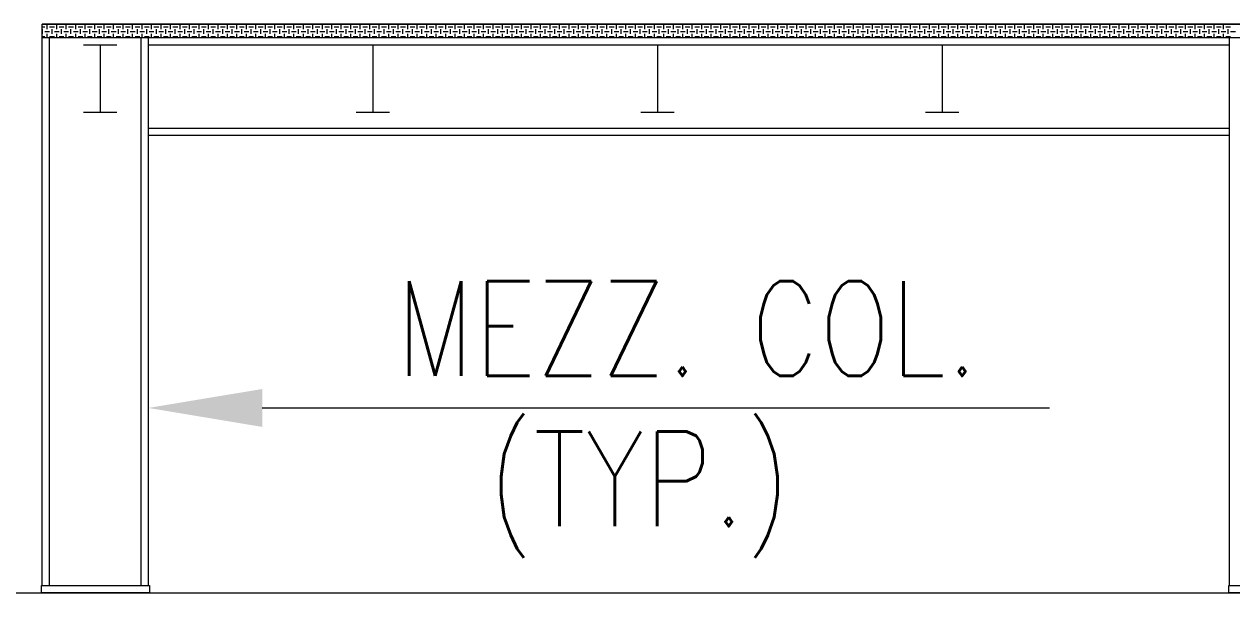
# Model space of a CAD drawing. Header units: millimetres. Extents: x 656141 to 1304589, y -54663 to 110742.
# Drawn here: x 961024 to 967390, y 79349 to 82349 of the extents above; entities that cross this region are included whole.
import ezdxf

# ---------------------------------------------------------------- set-up
doc = ezdxf.new("R2010")
doc.units = ezdxf.units.MM
doc.header["$LTSCALE"] = 0.35
doc.header["$MEASUREMENT"] = 0
doc.linetypes.add('CONTIN', pattern=[0, 0, 0])
doc.layers.get('0').update_dxf_attribs({"linetype": 'CONTIN'})
doc.styles.add('ROMANT', font='simplex.shx')

msp = doc.modelspace()

# ---------------------------------------------------------------- linework, layer by layer
at = {"color": 251, "linetype": 'Continuous', "lineweight": 0}
for p, q in [((961120.2, 82349.2), (999227.3, 82349.2)), ((999227.3, 82349.2), (961120.2, 82349.2)), ((961120.2, 82334.8), (961133.8, 82334.8)), ((961121.3, 82347.3), (961121.3, 82349.2)), ((961121.3, 82297.3), (961121.3, 82322.3)), ((961133.8, 82309.8), (961158.8, 82309.8)), ((961146.3, 82322.3), (961146.3, 82347.3)), ((961158.8, 82334.8), (961183.8, 82334.8)), ((961171.3, 82347.3), (961171.3, 82349.2)), ((961171.3, 82297.3), (961171.3, 82322.3)), ((961183.8, 82309.8), (961208.8, 82309.8)), ((961196.3, 82322.3), (961196.3, 82347.3)), ((961208.8, 82334.8), (961233.8, 82334.8)), ((961221.3, 82347.3), (961221.3, 82349.2)), ((961221.3, 82297.3), (961221.3, 82322.3)), ((961233.8, 82309.8), (961258.8, 82309.8)), ((961246.3, 82322.3), (961246.3, 82347.3)), ((961258.8, 82334.8), (961283.8, 82334.8)), ((961271.3, 82347.3), (961271.3, 82349.2)), ((961271.3, 82297.3), (961271.3, 82322.3)), ((961283.8, 82309.8), (961308.8, 82309.8)), ((961296.3, 82322.3), (961296.3, 82347.3)), ((961308.8, 82334.8), (961333.8, 82334.8)), ((961321.3, 82347.3), (961321.3, 82349.2)), ((961321.3, 82297.3), (961321.3, 82322.3)), ((961333.8, 82309.8), (961358.8, 82309.8)), ((961346.3, 82322.3), (961346.3, 82347.3)), ((961358.8, 82334.8), (961383.8, 82334.8)), ((961371.3, 82347.3), (961371.3, 82349.2)), ((961371.3, 82297.3), (961371.3, 82322.3)), ((961383.8, 82309.8), (961408.8, 82309.8)), ((961396.3, 82322.3), (961396.3, 82347.3)), ((961408.8, 82334.8), (961433.8, 82334.8)), ((961421.3, 82347.3), (961421.3, 82349.2)), ((961421.3, 82297.3), (961421.3, 82322.3)), ((961433.8, 82309.8), (961458.8, 82309.8)), ((961446.3, 82322.3), (961446.3, 82347.3)), ((961458.8, 82334.8), (961483.8, 82334.8)), ((961471.3, 82347.3), (961471.3, 82349.2)), ((961471.3, 82297.3), (961471.3, 82322.3)), ((961483.8, 82309.8), (961508.8, 82309.8)), ((961496.3, 82322.3), (961496.3, 82347.3)), ((961508.8, 82334.8), (961533.8, 82334.8)), ((961521.3, 82347.3), (961521.3, 82349.2)), ((961521.3, 82297.3), (961521.3, 82322.3)), ((961533.8, 82309.8), (961558.8, 82309.8)), ((961546.3, 82322.3), (961546.3, 82347.3)), ((961558.8, 82334.8), (961583.8, 82334.8)), ((961571.3, 82347.3), (961571.3, 82349.2)), ((961571.3, 82297.3), (961571.3, 82322.3)), ((961583.8, 82309.8), (961608.8, 82309.8)), ((961596.3, 82322.3), (961596.3, 82347.3)), ((961608.8, 82334.8), (961633.8, 82334.8)), ((961621.3, 82347.3), (961621.3, 82349.2)), ((961621.3, 82297.3), (961621.3, 82322.3)), ((961633.8, 82309.8), (961658.8, 82309.8)), ((961646.3, 82322.3), (961646.3, 82347.3)), ((961658.8, 82334.8), (961683.8, 82334.8)), ((961671.3, 82347.3), (961671.3, 82349.2)), ((961671.3, 82297.3), (961671.3, 82322.3)), ((961683.8, 82309.8), (961708.8, 82309.8)), ((961696.3, 82322.3), (961696.3, 82347.3)), ((961708.8, 82334.8), (961733.8, 82334.8)), ((961721.3, 82347.3), (961721.3, 82349.2)), ((961721.3, 82297.3), (961721.3, 82322.3)), ((961733.8, 82309.8), (961758.8, 82309.8)), ((961746.3, 82322.3), (961746.3, 82347.3)), ((961758.8, 82334.8), (961783.8, 82334.8)), ((961771.3, 82347.3), (961771.3, 82349.2)), ((961771.3, 82297.3), (961771.3, 82322.3)), ((961783.8, 82309.8), (961808.8, 82309.8)), ((961796.3, 82322.3), (961796.3, 82347.3)), ((961808.8, 82334.8), (961833.8, 82334.8)), ((961821.3, 82347.3), (961821.3, 82349.2)), ((961821.3, 82297.3), (961821.3, 82322.3)), ((961833.8, 82309.8), (961858.8, 82309.8)), ((961846.3, 82322.3), (961846.3, 82347.3)), ((961858.8, 82334.8), (961883.8, 82334.8)), ((961871.3, 82347.3), (961871.3, 82349.2)), ((961871.3, 82297.3), (961871.3, 82322.3)), ((961883.8, 82309.8), (961908.8, 82309.8)), ((961896.3, 82322.3), (961896.3, 82347.3)), ((961908.8, 82334.8), (961933.8, 82334.8)), ((961921.3, 82347.3), (961921.3, 82349.2)), ((961921.3, 82297.3), (961921.3, 82322.3)), ((961933.8, 82309.8), (961958.8, 82309.8)), ((961946.3, 82322.3), (961946.3, 82347.3)), ((961958.8, 82334.8), (961983.8, 82334.8)), ((961971.3, 82347.3), (961971.3, 82349.2)), ((961971.3, 82297.3), (961971.3, 82322.3)), ((961983.8, 82309.8), (962008.8, 82309.8)), ((961996.3, 82322.3), (961996.3, 82347.3)), ((962008.8, 82334.8), (962033.8, 82334.8)), ((962021.3, 82347.3), (962021.3, 82349.2)), ((962021.3, 82297.3), (962021.3, 82322.3)), ((962033.8, 82309.8), (962058.8, 82309.8)), ((962046.3, 82322.3), (962046.3, 82347.3)), ((962058.8, 82334.8), (962083.8, 82334.8)), ((962071.3, 82347.3), (962071.3, 82349.2)), ((962071.3, 82297.3), (962071.3, 82322.3)), ((962083.8, 82309.8), (962108.8, 82309.8)), ((962096.3, 82322.3), (962096.3, 82347.3)), ((962108.8, 82334.8), (962133.8, 82334.8)), ((962121.3, 82347.3), (962121.3, 82349.2)), ((962121.3, 82297.3), (962121.3, 82322.3)), ((962133.8, 82309.8), (962158.8, 82309.8)), ((962146.3, 82322.3), (962146.3, 82347.3)), ((962158.8, 82334.8), (962183.8, 82334.8)), ((962171.3, 82347.3), (962171.3, 82349.2)), ((962171.3, 82297.3), (962171.3, 82322.3)), ((962183.8, 82309.8), (962208.8, 82309.8)), ((962196.3, 82322.3), (962196.3, 82347.3)), ((962208.8, 82334.8), (962233.8, 82334.8)), ((962221.3, 82347.3), (962221.3, 82349.2)), ((962221.3, 82297.3), (962221.3, 82322.3)), ((962233.8, 82309.8), (962258.8, 82309.8)), ((962246.3, 82322.3), (962246.3, 82347.3)), ((962258.8, 82334.8), (962283.8, 82334.8)), ((962271.3, 82347.3), (962271.3, 82349.2)), ((962271.3, 82297.3), (962271.3, 82322.3)), ((962283.8, 82309.8), (962308.8, 82309.8)), ((962296.3, 82322.3), (962296.3, 82347.3)), ((962308.8, 82334.8), (962333.8, 82334.8)), ((962321.3, 82347.3), (962321.3, 82349.2)), ((962321.3, 82297.3), (962321.3, 82322.3)), ((962333.8, 82309.8), (962358.8, 82309.8)), ((962346.3, 82322.3), (962346.3, 82347.3)), ((962358.8, 82334.8), (962383.8, 82334.8)), ((962371.3, 82347.3), (962371.3, 82349.2)), ((962371.3, 82297.3), (962371.3, 82322.3)), ((962383.8, 82309.8), (962408.8, 82309.8)), ((962396.3, 82322.3), (962396.3, 82347.3)), ((962408.8, 82334.8), (962433.8, 82334.8)), ((962421.3, 82347.3), (962421.3, 82349.2)), ((962421.3, 82297.3), (962421.3, 82322.3)), ((962433.8, 82309.8), (962458.8, 82309.8)), ((962446.3, 82322.3), (962446.3, 82347.3)), ((962458.8, 82334.8), (962483.8, 82334.8)), ((962471.3, 82347.3), (962471.3, 82349.2)), ((962471.3, 82297.3), (962471.3, 82322.3)), ((962483.8, 82309.8), (962508.8, 82309.8)), ((962496.3, 82322.3), (962496.3, 82347.3)), ((962508.8, 82334.8), (962533.8, 82334.8)), ((962521.3, 82347.3), (962521.3, 82349.2)), ((962521.3, 82297.3), (962521.3, 82322.3)), ((962533.8, 82309.8), (962558.8, 82309.8)), ((962546.3, 82322.3), (962546.3, 82347.3)), ((962558.8, 82334.8), (962583.8, 82334.8)), ((962571.3, 82347.3), (962571.3, 82349.2)), ((962571.3, 82297.3), (962571.3, 82322.3)), ((962583.8, 82309.8), (962608.8, 82309.8)), ((962596.3, 82322.3), (962596.3, 82347.3)), ((962608.8, 82334.8), (962633.8, 82334.8)), ((962621.3, 82347.3), (962621.3, 82349.2)), ((962621.3, 82297.3), (962621.3, 82322.3)), ((962633.8, 82309.8), (962658.8, 82309.8)), ((962646.3, 82322.3), (962646.3, 82347.3)), ((962658.8, 82334.8), (962683.8, 82334.8)), ((962671.3, 82347.3), (962671.3, 82349.2)), ((962671.3, 82297.3), (962671.3, 82322.3)), ((962683.8, 82309.8), (962708.8, 82309.8)), ((962696.3, 82322.3), (962696.3, 82347.3)), ((962708.8, 82334.8), (962733.8, 82334.8)), ((962721.3, 82347.3), (962721.3, 82349.2)), ((962721.3, 82297.3), (962721.3, 82322.3)), ((962733.8, 82309.8), (962758.8, 82309.8)), ((962746.3, 82322.3), (962746.3, 82347.3)), ((962758.8, 82334.8), (962783.8, 82334.8)), ((962771.3, 82347.3), (962771.3, 82349.2)), ((962771.3, 82297.3), (962771.3, 82322.3)), ((962783.8, 82309.8), (962808.8, 82309.8)), ((962796.3, 82322.3), (962796.3, 82347.3)), ((962808.8, 82334.8), (962833.8, 82334.8)), ((962821.3, 82347.3), (962821.3, 82349.2)), ((962821.3, 82297.3), (962821.3, 82322.3)), ((962833.8, 82309.8), (962858.8, 82309.8)), ((962846.3, 82322.3), (962846.3, 82347.3)), ((962858.8, 82334.8), (962883.8, 82334.8)), ((962871.3, 82347.3), (962871.3, 82349.2)), ((962871.3, 82297.3), (962871.3, 82322.3)), ((962883.8, 82309.8), (962908.8, 82309.8)), ((962896.3, 82322.3), (962896.3, 82347.3)), ((962908.8, 82334.8), (962933.8, 82334.8)), ((962921.3, 82347.3), (962921.3, 82349.2)), ((962921.3, 82297.3), (962921.3, 82322.3)), ((962933.8, 82309.8), (962958.8, 82309.8)), ((962946.3, 82322.3), (962946.3, 82347.3)), ((962958.8, 82334.8), (962983.8, 82334.8)), ((962971.3, 82347.3), (962971.3, 82349.2)), ((962971.3, 82297.3), (962971.3, 82322.3)), ((962983.8, 82309.8), (963008.8, 82309.8)), ((962996.3, 82322.3), (962996.3, 82347.3)), ((963008.8, 82334.8), (963033.8, 82334.8)), ((963021.3, 82347.3), (963021.3, 82349.2)), ((963021.3, 82297.3), (963021.3, 82322.3)), ((963033.8, 82309.8), (963058.8, 82309.8)), ((963046.3, 82322.3), (963046.3, 82347.3)), ((963058.8, 82334.8), (963083.8, 82334.8)), ((963071.3, 82347.3), (963071.3, 82349.2)), ((963071.3, 82297.3), (963071.3, 82322.3)), ((963083.8, 82309.8), (963108.8, 82309.8)), ((963096.3, 82322.3), (963096.3, 82347.3)), ((963108.8, 82334.8), (963133.8, 82334.8)), ((963121.3, 82347.3), (963121.3, 82349.2)), ((963121.3, 82297.3), (963121.3, 82322.3)), ((963133.8, 82309.8), (963158.8, 82309.8)), ((963146.3, 82322.3), (963146.3, 82347.3)), ((963158.8, 82334.8), (963183.8, 82334.8)), ((963171.3, 82347.3), (963171.3, 82349.2)), ((963171.3, 82297.3), (963171.3, 82322.3)), ((963183.8, 82309.8), (963208.8, 82309.8)), ((963196.3, 82322.3), (963196.3, 82347.3)), ((963208.8, 82334.8), (963233.8, 82334.8)), ((963221.3, 82347.3), (963221.3, 82349.2)), ((963221.3, 82297.3), (963221.3, 82322.3)), ((963233.8, 82309.8), (963258.8, 82309.8)), ((963246.3, 82322.3), (963246.3, 82347.3)), ((963258.8, 82334.8), (963283.8, 82334.8)), ((963271.3, 82347.3), (963271.3, 82349.2)), ((963271.3, 82297.3), (963271.3, 82322.3)), ((963283.8, 82309.8), (963308.8, 82309.8)), ((963296.3, 82322.3), (963296.3, 82347.3)), ((963308.8, 82334.8), (963333.8, 82334.8)), ((963321.3, 82347.3), (963321.3, 82349.2)), ((963321.3, 82297.3), (963321.3, 82322.3)), ((963333.8, 82309.8), (963358.8, 82309.8)), ((963346.3, 82322.3), (963346.3, 82347.3)), ((963358.8, 82334.8), (963383.8, 82334.8)), ((963371.3, 82347.3), (963371.3, 82349.2)), ((963371.3, 82297.3), (963371.3, 82322.3)), ((963383.8, 82309.8), (963408.8, 82309.8)), ((963396.3, 82322.3), (963396.3, 82347.3)), ((963408.8, 82334.8), (963433.8, 82334.8)), ((963421.3, 82347.3), (963421.3, 82349.2)), ((963421.3, 82297.3), (963421.3, 82322.3)), ((963433.8, 82309.8), (963458.8, 82309.8)), ((963446.3, 82322.3), (963446.3, 82347.3)), ((963458.8, 82334.8), (963483.8, 82334.8)), ((963471.3, 82347.3), (963471.3, 82349.2)), ((963471.3, 82297.3), (963471.3, 82322.3)), ((963483.8, 82309.8), (963508.8, 82309.8)), ((963496.3, 82322.3), (963496.3, 82347.3)), ((963508.8, 82334.8), (963533.8, 82334.8)), ((963521.3, 82347.3), (963521.3, 82349.2)), ((963521.3, 82297.3), (963521.3, 82322.3)), ((963533.8, 82309.8), (963558.8, 82309.8)), ((963546.3, 82322.3), (963546.3, 82347.3)), ((963558.8, 82334.8), (963583.8, 82334.8)), ((963571.3, 82347.3), (963571.3, 82349.2)), ((963571.3, 82297.3), (963571.3, 82322.3)), ((963583.8, 82309.8), (963608.8, 82309.8)), ((963596.3, 82322.3), (963596.3, 82347.3)), ((963608.8, 82334.8), (963633.8, 82334.8)), ((963621.3, 82347.3), (963621.3, 82349.2)), ((963621.3, 82297.3), (963621.3, 82322.3)), ((963633.8, 82309.8), (963658.8, 82309.8)), ((963646.3, 82322.3), (963646.3, 82347.3)), ((963658.8, 82334.8), (963683.8, 82334.8)), ((963671.3, 82347.3), (963671.3, 82349.2)), ((963671.3, 82297.3), (963671.3, 82322.3)), ((963683.8, 82309.8), (963708.8, 82309.8)), ((963696.3, 82322.3), (963696.3, 82347.3)), ((963708.8, 82334.8), (963733.8, 82334.8)), ((963721.3, 82347.3), (963721.3, 82349.2)), ((963721.3, 82297.3), (963721.3, 82322.3)), ((963733.8, 82309.8), (963758.8, 82309.8)), ((963746.3, 82322.3), (963746.3, 82347.3)), ((963758.8, 82334.8), (963783.8, 82334.8)), ((963771.3, 82347.3), (963771.3, 82349.2)), ((963771.3, 82297.3), (963771.3, 82322.3)), ((963783.8, 82309.8), (963808.8, 82309.8)), ((963796.3, 82322.3), (963796.3, 82347.3)), ((963808.8, 82334.8), (963833.8, 82334.8)), ((963821.3, 82347.3), (963821.3, 82349.2)), ((963821.3, 82297.3), (963821.3, 82322.3)), ((963833.8, 82309.8), (963858.8, 82309.8)), ((963846.3, 82322.3), (963846.3, 82347.3)), ((963858.8, 82334.8), (963883.8, 82334.8)), ((963871.3, 82347.3), (963871.3, 82349.2)), ((963871.3, 82297.3), (963871.3, 82322.3)), ((963883.8, 82309.8), (963908.8, 82309.8)), ((963896.3, 82322.3), (963896.3, 82347.3)), ((963908.8, 82334.8), (963933.8, 82334.8)), ((963921.3, 82347.3), (963921.3, 82349.2)), ((963921.3, 82297.3), (963921.3, 82322.3)), ((963933.8, 82309.8), (963958.8, 82309.8)), ((963946.3, 82322.3), (963946.3, 82347.3)), ((963958.8, 82334.8), (963983.8, 82334.8)), ((963971.3, 82347.3), (963971.3, 82349.2)), ((963971.3, 82297.3), (963971.3, 82322.3)), ((963983.8, 82309.8), (964008.8, 82309.8)), ((963996.3, 82322.3), (963996.3, 82347.3)), ((964008.8, 82334.8), (964033.8, 82334.8)), ((964021.3, 82347.3), (964021.3, 82349.2)), ((964021.3, 82297.3), (964021.3, 82322.3)), ((964033.8, 82309.8), (964058.8, 82309.8)), ((964046.3, 82322.3), (964046.3, 82347.3)), ((964058.8, 82334.8), (964083.8, 82334.8)), ((964071.3, 82347.3), (964071.3, 82349.2)), ((964071.3, 82297.3), (964071.3, 82322.3)), ((964083.8, 82309.8), (964108.8, 82309.8)), ((964096.3, 82322.3), (964096.3, 82347.3)), ((964108.8, 82334.8), (964133.8, 82334.8)), ((964121.3, 82347.3), (964121.3, 82349.2)), ((964121.3, 82297.3), (964121.3, 82322.3)), ((964133.8, 82309.8), (964158.8, 82309.8)), ((964146.3, 82322.3), (964146.3, 82347.3)), ((964158.8, 82334.8), (964183.8, 82334.8)), ((964171.3, 82347.3), (964171.3, 82349.2)), ((964171.3, 82297.3), (964171.3, 82322.3)), ((964183.8, 82309.8), (964208.8, 82309.8)), ((964196.3, 82322.3), (964196.3, 82347.3)), ((964208.8, 82334.8), (964233.8, 82334.8)), ((964221.3, 82347.3), (964221.3, 82349.2)), ((964221.3, 82297.3), (964221.3, 82322.3)), ((964233.8, 82309.8), (964258.8, 82309.8)), ((964246.3, 82322.3), (964246.3, 82347.3)), ((964258.8, 82334.8), (964283.8, 82334.8)), ((964271.3, 82347.3), (964271.3, 82349.2)), ((964271.3, 82297.3), (964271.3, 82322.3)), ((964283.8, 82309.8), (964308.8, 82309.8)), ((964296.3, 82322.3), (964296.3, 82347.3)), ((964308.8, 82334.8), (964333.8, 82334.8)), ((964321.3, 82347.3), (964321.3, 82349.2)), ((964321.3, 82297.3), (964321.3, 82322.3)), ((964333.8, 82309.8), (964358.8, 82309.8)), ((964346.3, 82322.3), (964346.3, 82347.3)), ((964358.8, 82334.8), (964383.8, 82334.8)), ((964371.3, 82347.3), (964371.3, 82349.2)), ((964371.3, 82297.3), (964371.3, 82322.3)), ((964383.8, 82309.8), (964408.8, 82309.8)), ((964396.3, 82322.3), (964396.3, 82347.3)), ((964408.8, 82334.8), (964433.8, 82334.8)), ((964421.3, 82347.3), (964421.3, 82349.2)), ((964421.3, 82297.3), (964421.3, 82322.3)), ((964433.8, 82309.8), (964458.8, 82309.8)), ((964446.3, 82322.3), (964446.3, 82347.3)), ((964458.8, 82334.8), (964483.8, 82334.8)), ((964471.3, 82347.3), (964471.3, 82349.2)), ((964471.3, 82297.3), (964471.3, 82322.3)), ((964483.8, 82309.8), (964508.8, 82309.8)), ((964496.3, 82322.3), (964496.3, 82347.3)), ((964508.8, 82334.8), (964533.8, 82334.8)), ((964521.3, 82347.3), (964521.3, 82349.2)), ((964521.3, 82297.3), (964521.3, 82322.3)), ((964533.8, 82309.8), (964558.8, 82309.8)), ((964546.3, 82322.3), (964546.3, 82347.3)), ((964558.8, 82334.8), (964583.8, 82334.8)), ((964571.3, 82347.3), (964571.3, 82349.2)), ((964571.3, 82297.3), (964571.3, 82322.3)), ((964583.8, 82309.8), (964608.8, 82309.8)), ((964596.3, 82322.3), (964596.3, 82347.3)), ((964608.8, 82334.8), (964633.8, 82334.8)), ((964621.3, 82347.3), (964621.3, 82349.2)), ((964621.3, 82297.3), (964621.3, 82322.3)), ((964633.8, 82309.8), (964658.8, 82309.8)), ((964646.3, 82322.3), (964646.3, 82347.3)), ((964658.8, 82334.8), (964683.8, 82334.8)), ((964671.3, 82347.3), (964671.3, 82349.2)), ((964671.3, 82297.3), (964671.3, 82322.3)), ((964683.8, 82309.8), (964708.8, 82309.8)), ((964696.3, 82322.3), (964696.3, 82347.3)), ((964708.8, 82334.8), (964733.8, 82334.8)), ((964721.3, 82347.3), (964721.3, 82349.2)), ((964721.3, 82297.3), (964721.3, 82322.3)), ((964733.8, 82309.8), (964758.8, 82309.8)), ((964746.3, 82322.3), (964746.3, 82347.3)), ((964758.8, 82334.8), (964783.8, 82334.8)), ((964771.3, 82347.3), (964771.3, 82349.2)), ((964771.3, 82297.3), (964771.3, 82322.3)), ((964783.8, 82309.8), (964808.8, 82309.8)), ((964796.3, 82322.3), (964796.3, 82347.3)), ((964808.8, 82334.8), (964833.8, 82334.8)), ((964821.3, 82347.3), (964821.3, 82349.2)), ((964821.3, 82297.3), (964821.3, 82322.3)), ((964833.8, 82309.8), (964858.8, 82309.8)), ((964846.3, 82322.3), (964846.3, 82347.3)), ((964858.8, 82334.8), (964883.8, 82334.8)), ((964871.3, 82347.3), (964871.3, 82349.2)), ((964871.3, 82297.3), (964871.3, 82322.3)), ((964883.8, 82309.8), (964908.8, 82309.8)), ((964896.3, 82322.3), (964896.3, 82347.3)), ((964908.8, 82334.8), (964933.8, 82334.8)), ((964921.3, 82347.3), (964921.3, 82349.2)), ((964921.3, 82297.3), (964921.3, 82322.3)), ((964933.8, 82309.8), (964958.8, 82309.8)), ((964946.3, 82322.3), (964946.3, 82347.3)), ((964958.8, 82334.8), (964983.8, 82334.8)), ((964971.3, 82347.3), (964971.3, 82349.2)), ((964971.3, 82297.3), (964971.3, 82322.3)), ((964983.8, 82309.8), (965008.8, 82309.8)), ((964996.3, 82322.3), (964996.3, 82347.3)), ((965008.8, 82334.8), (965033.8, 82334.8)), ((965021.3, 82347.3), (965021.3, 82349.2)), ((965021.3, 82297.3), (965021.3, 82322.3)), ((965033.8, 82309.8), (965058.8, 82309.8)), ((965046.3, 82322.3), (965046.3, 82347.3)), ((965058.8, 82334.8), (965083.8, 82334.8)), ((965071.3, 82347.3), (965071.3, 82349.2)), ((965071.3, 82297.3), (965071.3, 82322.3)), ((965083.8, 82309.8), (965108.8, 82309.8)), ((965096.3, 82322.3), (965096.3, 82347.3)), ((965108.8, 82334.8), (965133.8, 82334.8)), ((965121.3, 82347.3), (965121.3, 82349.2)), ((965121.3, 82297.3), (965121.3, 82322.3)), ((965133.8, 82309.8), (965158.8, 82309.8)), ((965146.3, 82322.3), (965146.3, 82347.3)), ((965158.8, 82334.8), (965183.8, 82334.8)), ((965171.3, 82347.3), (965171.3, 82349.2)), ((965171.3, 82297.3), (965171.3, 82322.3)), ((965183.8, 82309.8), (965208.8, 82309.8)), ((965196.3, 82322.3), (965196.3, 82347.3)), ((965208.8, 82334.8), (965233.8, 82334.8)), ((965221.3, 82347.3), (965221.3, 82349.2)), ((965221.3, 82297.3), (965221.3, 82322.3)), ((965233.8, 82309.8), (965258.8, 82309.8)), ((965246.3, 82322.3), (965246.3, 82347.3)), ((965258.8, 82334.8), (965283.8, 82334.8)), ((965271.3, 82347.3), (965271.3, 82349.2)), ((965271.3, 82297.3), (965271.3, 82322.3)), ((965283.8, 82309.8), (965308.8, 82309.8)), ((965296.3, 82322.3), (965296.3, 82347.3)), ((965308.8, 82334.8), (965333.8, 82334.8)), ((965321.3, 82347.3), (965321.3, 82349.2)), ((965321.3, 82297.3), (965321.3, 82322.3)), ((965333.8, 82309.8), (965358.8, 82309.8)), ((965346.3, 82322.3), (965346.3, 82347.3)), ((965358.8, 82334.8), (965383.8, 82334.8)), ((965371.3, 82347.3), (965371.3, 82349.2)), ((965371.3, 82297.3), (965371.3, 82322.3)), ((965383.8, 82309.8), (965408.8, 82309.8)), ((965396.3, 82322.3), (965396.3, 82347.3)), ((965408.8, 82334.8), (965433.8, 82334.8)), ((965421.3, 82347.3), (965421.3, 82349.2)), ((965421.3, 82297.3), (965421.3, 82322.3)), ((965433.8, 82309.8), (965458.8, 82309.8)), ((965446.3, 82322.3), (965446.3, 82347.3)), ((965458.8, 82334.8), (965483.8, 82334.8)), ((965471.3, 82347.3), (965471.3, 82349.2)), ((965471.3, 82297.3), (965471.3, 82322.3)), ((965483.8, 82309.8), (965508.8, 82309.8)), ((965496.3, 82322.3), (965496.3, 82347.3)), ((965508.8, 82334.8), (965533.8, 82334.8)), ((965521.3, 82347.3), (965521.3, 82349.2)), ((965521.3, 82297.3), (965521.3, 82322.3)), ((965533.8, 82309.8), (965558.8, 82309.8)), ((965546.3, 82322.3), (965546.3, 82347.3)), ((965558.8, 82334.8), (965583.8, 82334.8)), ((965571.3, 82347.3), (965571.3, 82349.2)), ((965571.3, 82297.3), (965571.3, 82322.3)), ((965583.8, 82309.8), (965608.8, 82309.8)), ((965596.3, 82322.3), (965596.3, 82347.3)), ((965608.8, 82334.8), (965633.8, 82334.8)), ((965621.3, 82347.3), (965621.3, 82349.2)), ((965621.3, 82297.3), (965621.3, 82322.3)), ((965633.8, 82309.8), (965658.8, 82309.8)), ((965646.3, 82322.3), (965646.3, 82347.3)), ((965658.8, 82334.8), (965683.8, 82334.8)), ((965671.3, 82347.3), (965671.3, 82349.2)), ((965671.3, 82297.3), (965671.3, 82322.3)), ((965683.8, 82309.8), (965708.8, 82309.8)), ((965696.3, 82322.3), (965696.3, 82347.3)), ((965708.8, 82334.8), (965733.8, 82334.8)), ((965721.3, 82347.3), (965721.3, 82349.2)), ((965721.3, 82297.3), (965721.3, 82322.3)), ((965733.8, 82309.8), (965758.8, 82309.8)), ((965746.3, 82322.3), (965746.3, 82347.3)), ((965758.8, 82334.8), (965783.8, 82334.8)), ((965771.3, 82347.3), (965771.3, 82349.2)), ((965771.3, 82297.3), (965771.3, 82322.3)), ((965783.8, 82309.8), (965808.8, 82309.8)), ((965796.3, 82322.3), (965796.3, 82347.3)), ((965808.8, 82334.8), (965833.8, 82334.8)), ((965821.3, 82347.3), (965821.3, 82349.2)), ((965821.3, 82297.3), (965821.3, 82322.3)), ((965833.8, 82309.8), (965858.8, 82309.8)), ((965846.3, 82322.3), (965846.3, 82347.3)), ((965858.8, 82334.8), (965883.8, 82334.8)), ((965871.3, 82347.3), (965871.3, 82349.2)), ((965871.3, 82297.3), (965871.3, 82322.3)), ((965883.8, 82309.8), (965908.8, 82309.8)), ((965896.3, 82322.3), (965896.3, 82347.3)), ((965908.8, 82334.8), (965933.8, 82334.8)), ((965921.3, 82347.3), (965921.3, 82349.2)), ((965921.3, 82297.3), (965921.3, 82322.3)), ((965933.8, 82309.8), (965958.8, 82309.8)), ((965946.3, 82322.3), (965946.3, 82347.3)), ((965958.8, 82334.8), (965983.8, 82334.8)), ((965971.3, 82347.3), (965971.3, 82349.2)), ((965971.3, 82297.3), (965971.3, 82322.3)), ((965983.8, 82309.8), (966008.8, 82309.8)), ((965996.3, 82322.3), (965996.3, 82347.3)), ((966008.8, 82334.8), (966033.8, 82334.8)), ((966021.3, 82347.3), (966021.3, 82349.2)), ((966021.3, 82297.3), (966021.3, 82322.3)), ((966033.8, 82309.8), (966058.8, 82309.8)), ((966046.3, 82322.3), (966046.3, 82347.3)), ((966058.8, 82334.8), (966083.8, 82334.8)), ((966071.3, 82347.3), (966071.3, 82349.2)), ((966071.3, 82297.3), (966071.3, 82322.3)), ((966083.8, 82309.8), (966108.8, 82309.8)), ((966096.3, 82322.3), (966096.3, 82347.3)), ((966108.8, 82334.8), (966133.8, 82334.8)), ((966121.3, 82347.3), (966121.3, 82349.2)), ((966121.3, 82297.3), (966121.3, 82322.3)), ((966133.8, 82309.8), (966158.8, 82309.8)), ((966146.3, 82322.3), (966146.3, 82347.3)), ((966158.8, 82334.8), (966183.8, 82334.8)), ((966171.3, 82347.3), (966171.3, 82349.2)), ((966171.3, 82297.3), (966171.3, 82322.3)), ((966183.8, 82309.8), (966208.8, 82309.8)), ((966196.3, 82322.3), (966196.3, 82347.3)), ((966208.8, 82334.8), (966233.8, 82334.8)), ((966221.3, 82347.3), (966221.3, 82349.2)), ((966221.3, 82297.3), (966221.3, 82322.3)), ((966233.8, 82309.8), (966258.8, 82309.8)), ((966246.3, 82322.3), (966246.3, 82347.3)), ((966258.8, 82334.8), (966283.8, 82334.8)), ((966271.3, 82347.3), (966271.3, 82349.2)), ((966271.3, 82297.3), (966271.3, 82322.3)), ((966283.8, 82309.8), (966308.8, 82309.8)), ((966296.3, 82322.3), (966296.3, 82347.3)), ((966308.8, 82334.8), (966333.8, 82334.8)), ((966321.3, 82347.3), (966321.3, 82349.2)), ((966321.3, 82297.3), (966321.3, 82322.3)), ((966333.8, 82309.8), (966358.8, 82309.8)), ((966346.3, 82322.3), (966346.3, 82347.3)), ((966358.8, 82334.8), (966383.8, 82334.8)), ((966371.3, 82347.3), (966371.3, 82349.2)), ((966371.3, 82297.3), (966371.3, 82322.3)), ((966383.8, 82309.8), (966408.8, 82309.8)), ((966396.3, 82322.3), (966396.3, 82347.3)), ((966408.8, 82334.8), (966433.8, 82334.8)), ((966421.3, 82347.3), (966421.3, 82349.2)), ((966421.3, 82297.3), (966421.3, 82322.3)), ((966433.8, 82309.8), (966458.8, 82309.8)), ((966446.3, 82322.3), (966446.3, 82347.3)), ((966458.8, 82334.8), (966483.8, 82334.8)), ((966471.3, 82347.3), (966471.3, 82349.2)), ((966471.3, 82297.3), (966471.3, 82322.3)), ((966483.8, 82309.8), (966508.8, 82309.8)), ((966496.3, 82322.3), (966496.3, 82347.3)), ((966508.8, 82334.8), (966533.8, 82334.8)), ((966521.3, 82347.3), (966521.3, 82349.2)), ((966521.3, 82297.3), (966521.3, 82322.3)), ((966533.8, 82309.8), (966558.8, 82309.8)), ((966546.3, 82322.3), (966546.3, 82347.3)), ((966558.8, 82334.8), (966583.8, 82334.8)), ((966571.3, 82347.3), (966571.3, 82349.2)), ((966571.3, 82297.3), (966571.3, 82322.3)), ((966583.8, 82309.8), (966608.8, 82309.8)), ((966596.3, 82322.3), (966596.3, 82347.3)), ((966608.8, 82334.8), (966633.8, 82334.8)), ((966621.3, 82347.3), (966621.3, 82349.2)), ((966621.3, 82297.3), (966621.3, 82322.3)), ((966633.8, 82309.8), (966658.8, 82309.8)), ((966646.3, 82322.3), (966646.3, 82347.3)), ((966658.8, 82334.8), (966683.8, 82334.8)), ((966671.3, 82347.3), (966671.3, 82349.2)), ((966671.3, 82297.3), (966671.3, 82322.3)), ((966683.8, 82309.8), (966708.8, 82309.8)), ((966696.3, 82322.3), (966696.3, 82347.3)), ((966708.8, 82334.8), (966733.8, 82334.8)), ((966721.3, 82347.3), (966721.3, 82349.2)), ((966721.3, 82297.3), (966721.3, 82322.3)), ((966733.8, 82309.8), (966758.8, 82309.8)), ((966746.3, 82322.3), (966746.3, 82347.3)), ((966758.8, 82334.8), (966783.8, 82334.8)), ((966771.3, 82347.3), (966771.3, 82349.2)), ((966771.3, 82297.3), (966771.3, 82322.3)), ((966783.8, 82309.8), (966808.8, 82309.8)), ((966796.3, 82322.3), (966796.3, 82347.3)), ((966808.8, 82334.8), (966833.8, 82334.8)), ((966821.3, 82347.3), (966821.3, 82349.2)), ((966821.3, 82297.3), (966821.3, 82322.3)), ((966833.8, 82309.8), (966858.8, 82309.8)), ((966846.3, 82322.3), (966846.3, 82347.3)), ((966858.8, 82334.8), (966883.8, 82334.8)), ((966871.3, 82347.3), (966871.3, 82349.2)), ((966871.3, 82297.3), (966871.3, 82322.3)), ((966883.8, 82309.8), (966908.8, 82309.8)), ((966896.3, 82322.3), (966896.3, 82347.3)), ((966908.8, 82334.8), (966933.8, 82334.8)), ((966921.3, 82347.3), (966921.3, 82349.2)), ((966921.3, 82297.3), (966921.3, 82322.3)), ((966933.8, 82309.8), (966958.8, 82309.8)), ((966946.3, 82322.3), (966946.3, 82347.3)), ((966958.8, 82334.8), (966983.8, 82334.8)), ((966971.3, 82347.3), (966971.3, 82349.2)), ((966971.3, 82297.3), (966971.3, 82322.3)), ((966983.8, 82309.8), (967008.8, 82309.8)), ((966996.3, 82322.3), (966996.3, 82347.3)), ((967008.8, 82334.8), (967033.8, 82334.8)), ((967021.3, 82347.3), (967021.3, 82349.2)), ((967021.3, 82297.3), (967021.3, 82322.3)), ((967033.8, 82309.8), (967058.8, 82309.8)), ((967046.3, 82322.3), (967046.3, 82347.3)), ((967058.8, 82334.8), (967083.8, 82334.8)), ((967071.3, 82347.3), (967071.3, 82349.2)), ((967071.3, 82297.3), (967071.3, 82322.3)), ((967083.8, 82309.8), (967108.8, 82309.8)), ((967096.3, 82322.3), (967096.3, 82347.3)), ((967108.8, 82334.8), (967133.8, 82334.8)), ((967121.3, 82347.3), (967121.3, 82349.2)), ((967121.3, 82297.3), (967121.3, 82322.3)), ((967133.8, 82309.8), (967158.8, 82309.8)), ((967146.3, 82322.3), (967146.3, 82347.3)), ((967158.8, 82334.8), (967183.8, 82334.8)), ((967171.3, 82347.3), (967171.3, 82349.2)), ((967171.3, 82297.3), (967171.3, 82322.3)), ((967183.8, 82309.8), (967208.8, 82309.8)), ((967196.3, 82322.3), (967196.3, 82347.3)), ((967208.8, 82334.8), (967233.8, 82334.8)), ((967221.3, 82347.3), (967221.3, 82349.2)), ((967221.3, 82297.3), (967221.3, 82322.3)), ((967233.8, 82309.8), (967258.8, 82309.8)), ((967246.3, 82322.3), (967246.3, 82347.3)), ((967258.8, 82334.8), (967283.8, 82334.8)), ((967271.3, 82347.3), (967271.3, 82349.2)), ((967271.3, 82297.3), (967271.3, 82322.3)), ((967283.8, 82309.8), (967308.8, 82309.8)), ((967296.3, 82322.3), (967296.3, 82347.3)), ((967308.8, 82334.8), (967333.8, 82334.8)), ((967321.3, 82347.3), (967321.3, 82349.2)), ((967321.3, 82297.3), (967321.3, 82322.3)), ((967333.8, 82309.8), (967358.8, 82309.8)), ((967346.3, 82322.3), (967346.3, 82347.3)), ((967358.8, 82334.8), (967383.8, 82334.8)), ((967371.3, 82347.3), (967371.3, 82349.2)), ((967371.3, 82297.3), (967371.3, 82322.3)), ((967383.8, 82309.8), (967408.8, 82309.8)), ((961120.2, 82284.8), (961133.8, 82284.8)), ((961120.2, 82278.9), (999227.3, 82278.9)), ((961146.3, 82278.9), (961146.3, 82297.3)), ((961158.8, 82284.8), (961183.8, 82284.8)), ((961196.3, 82278.9), (961196.3, 82297.3)), ((961208.8, 82284.8), (961233.8, 82284.8)), ((961246.3, 82278.9), (961246.3, 82297.3)), ((961258.8, 82284.8), (961283.8, 82284.8)), ((961296.3, 82278.9), (961296.3, 82297.3)), ((961308.8, 82284.8), (961333.8, 82284.8)), ((961346.3, 82278.9), (961346.3, 82297.3)), ((961358.8, 82284.8), (961383.8, 82284.8)), ((961396.3, 82278.9), (961396.3, 82297.3)), ((961408.8, 82284.8), (961433.8, 82284.8)), ((961446.3, 82278.9), (961446.3, 82297.3)), ((961458.8, 82284.8), (961483.8, 82284.8)), ((961496.3, 82278.9), (961496.3, 82297.3)), ((961508.8, 82284.8), (961533.8, 82284.8)), ((961546.3, 82278.9), (961546.3, 82297.3)), ((961558.8, 82284.8), (961583.8, 82284.8)), ((961596.3, 82278.9), (961596.3, 82297.3)), ((961608.8, 82284.8), (961633.8, 82284.8)), ((961646.3, 82278.9), (961646.3, 82297.3)), ((961658.8, 82284.8), (961683.8, 82284.8)), ((961696.3, 82278.9), (961696.3, 82297.3)), ((961708.8, 82284.8), (961733.8, 82284.8)), ((961746.3, 82278.9), (961746.3, 82297.3)), ((961758.8, 82284.8), (961783.8, 82284.8)), ((961796.3, 82278.9), (961796.3, 82297.3)), ((961808.8, 82284.8), (961833.8, 82284.8)), ((961846.3, 82278.9), (961846.3, 82297.3)), ((961858.8, 82284.8), (961883.8, 82284.8)), ((961896.3, 82278.9), (961896.3, 82297.3)), ((961908.8, 82284.8), (961933.8, 82284.8)), ((961946.3, 82278.9), (961946.3, 82297.3)), ((961958.8, 82284.8), (961983.8, 82284.8)), ((961996.3, 82278.9), (961996.3, 82297.3)), ((962008.8, 82284.8), (962033.8, 82284.8)), ((962046.3, 82278.9), (962046.3, 82297.3)), ((962058.8, 82284.8), (962083.8, 82284.8)), ((962096.3, 82278.9), (962096.3, 82297.3)), ((962108.8, 82284.8), (962133.8, 82284.8)), ((962146.3, 82278.9), (962146.3, 82297.3)), ((962158.8, 82284.8), (962183.8, 82284.8)), ((962196.3, 82278.9), (962196.3, 82297.3)), ((962208.8, 82284.8), (962233.8, 82284.8)), ((962246.3, 82278.9), (962246.3, 82297.3)), ((962258.8, 82284.8), (962283.8, 82284.8)), ((962296.3, 82278.9), (962296.3, 82297.3)), ((962308.8, 82284.8), (962333.8, 82284.8)), ((962346.3, 82278.9), (962346.3, 82297.3)), ((962358.8, 82284.8), (962383.8, 82284.8)), ((962396.3, 82278.9), (962396.3, 82297.3)), ((962408.8, 82284.8), (962433.8, 82284.8)), ((962446.3, 82278.9), (962446.3, 82297.3)), ((962458.8, 82284.8), (962483.8, 82284.8)), ((962496.3, 82278.9), (962496.3, 82297.3)), ((962508.8, 82284.8), (962533.8, 82284.8)), ((962546.3, 82278.9), (962546.3, 82297.3)), ((962558.8, 82284.8), (962583.8, 82284.8)), ((962596.3, 82278.9), (962596.3, 82297.3)), ((962608.8, 82284.8), (962633.8, 82284.8)), ((962646.3, 82278.9), (962646.3, 82297.3)), ((962658.8, 82284.8), (962683.8, 82284.8)), ((962696.3, 82278.9), (962696.3, 82297.3)), ((962708.8, 82284.8), (962733.8, 82284.8)), ((962746.3, 82278.9), (962746.3, 82297.3)), ((962758.8, 82284.8), (962783.8, 82284.8)), ((962796.3, 82278.9), (962796.3, 82297.3)), ((962808.8, 82284.8), (962833.8, 82284.8)), ((962846.3, 82278.9), (962846.3, 82297.3)), ((962858.8, 82284.8), (962883.8, 82284.8)), ((962896.3, 82278.9), (962896.3, 82297.3)), ((962908.8, 82284.8), (962933.8, 82284.8)), ((962946.3, 82278.9), (962946.3, 82297.3)), ((962958.8, 82284.8), (962983.8, 82284.8)), ((962996.3, 82278.9), (962996.3, 82297.3)), ((963008.8, 82284.8), (963033.8, 82284.8)), ((963046.3, 82278.9), (963046.3, 82297.3)), ((963058.8, 82284.8), (963083.8, 82284.8)), ((963096.3, 82278.9), (963096.3, 82297.3)), ((963108.8, 82284.8), (963133.8, 82284.8)), ((963146.3, 82278.9), (963146.3, 82297.3)), ((963158.8, 82284.8), (963183.8, 82284.8)), ((963196.3, 82278.9), (963196.3, 82297.3)), ((963208.8, 82284.8), (963233.8, 82284.8)), ((963246.3, 82278.9), (963246.3, 82297.3)), ((963258.8, 82284.8), (963283.8, 82284.8)), ((963296.3, 82278.9), (963296.3, 82297.3)), ((963308.8, 82284.8), (963333.8, 82284.8)), ((963346.3, 82278.9), (963346.3, 82297.3)), ((963358.8, 82284.8), (963383.8, 82284.8)), ((963396.3, 82278.9), (963396.3, 82297.3)), ((963408.8, 82284.8), (963433.8, 82284.8)), ((963446.3, 82278.9), (963446.3, 82297.3)), ((963458.8, 82284.8), (963483.8, 82284.8)), ((963496.3, 82278.9), (963496.3, 82297.3)), ((963508.8, 82284.8), (963533.8, 82284.8)), ((963546.3, 82278.9), (963546.3, 82297.3)), ((963558.8, 82284.8), (963583.8, 82284.8)), ((963596.3, 82278.9), (963596.3, 82297.3)), ((963608.8, 82284.8), (963633.8, 82284.8)), ((963646.3, 82278.9), (963646.3, 82297.3)), ((963658.8, 82284.8), (963683.8, 82284.8)), ((963696.3, 82278.9), (963696.3, 82297.3)), ((963708.8, 82284.8), (963733.8, 82284.8)), ((963746.3, 82278.9), (963746.3, 82297.3)), ((963758.8, 82284.8), (963783.8, 82284.8)), ((963796.3, 82278.9), (963796.3, 82297.3)), ((963808.8, 82284.8), (963833.8, 82284.8)), ((963846.3, 82278.9), (963846.3, 82297.3)), ((963858.8, 82284.8), (963883.8, 82284.8)), ((963896.3, 82278.9), (963896.3, 82297.3)), ((963908.8, 82284.8), (963933.8, 82284.8)), ((963946.3, 82278.9), (963946.3, 82297.3)), ((963958.8, 82284.8), (963983.8, 82284.8)), ((963996.3, 82278.9), (963996.3, 82297.3)), ((964008.8, 82284.8), (964033.8, 82284.8)), ((964046.3, 82278.9), (964046.3, 82297.3)), ((964058.8, 82284.8), (964083.8, 82284.8)), ((964096.3, 82278.9), (964096.3, 82297.3)), ((964108.8, 82284.8), (964133.8, 82284.8)), ((964146.3, 82278.9), (964146.3, 82297.3)), ((964158.8, 82284.8), (964183.8, 82284.8)), ((964196.3, 82278.9), (964196.3, 82297.3)), ((964208.8, 82284.8), (964233.8, 82284.8)), ((964246.3, 82278.9), (964246.3, 82297.3)), ((964258.8, 82284.8), (964283.8, 82284.8)), ((964296.3, 82278.9), (964296.3, 82297.3)), ((964308.8, 82284.8), (964333.8, 82284.8)), ((964346.3, 82278.9), (964346.3, 82297.3)), ((964358.8, 82284.8), (964383.8, 82284.8)), ((964396.3, 82278.9), (964396.3, 82297.3)), ((964408.8, 82284.8), (964433.8, 82284.8)), ((964446.3, 82278.9), (964446.3, 82297.3)), ((964458.8, 82284.8), (964483.8, 82284.8)), ((964496.3, 82278.9), (964496.3, 82297.3)), ((964508.8, 82284.8), (964533.8, 82284.8)), ((964546.3, 82278.9), (964546.3, 82297.3)), ((964558.8, 82284.8), (964583.8, 82284.8)), ((964596.3, 82278.9), (964596.3, 82297.3)), ((964608.8, 82284.8), (964633.8, 82284.8)), ((964646.3, 82278.9), (964646.3, 82297.3)), ((964658.8, 82284.8), (964683.8, 82284.8)), ((964696.3, 82278.9), (964696.3, 82297.3)), ((964708.8, 82284.8), (964733.8, 82284.8)), ((964746.3, 82278.9), (964746.3, 82297.3)), ((964758.8, 82284.8), (964783.8, 82284.8)), ((964796.3, 82278.9), (964796.3, 82297.3)), ((964808.8, 82284.8), (964833.8, 82284.8)), ((964846.3, 82278.9), (964846.3, 82297.3)), ((964858.8, 82284.8), (964883.8, 82284.8)), ((964896.3, 82278.9), (964896.3, 82297.3)), ((964908.8, 82284.8), (964933.8, 82284.8)), ((964946.3, 82278.9), (964946.3, 82297.3)), ((964958.8, 82284.8), (964983.8, 82284.8)), ((964996.3, 82278.9), (964996.3, 82297.3)), ((965008.8, 82284.8), (965033.8, 82284.8)), ((965046.3, 82278.9), (965046.3, 82297.3)), ((965058.8, 82284.8), (965083.8, 82284.8)), ((965096.3, 82278.9), (965096.3, 82297.3)), ((965108.8, 82284.8), (965133.8, 82284.8)), ((965146.3, 82278.9), (965146.3, 82297.3)), ((965158.8, 82284.8), (965183.8, 82284.8)), ((965196.3, 82278.9), (965196.3, 82297.3)), ((965208.8, 82284.8), (965233.8, 82284.8)), ((965246.3, 82278.9), (965246.3, 82297.3)), ((965258.8, 82284.8), (965283.8, 82284.8)), ((965296.3, 82278.9), (965296.3, 82297.3)), ((965308.8, 82284.8), (965333.8, 82284.8)), ((965346.3, 82278.9), (965346.3, 82297.3)), ((965358.8, 82284.8), (965383.8, 82284.8)), ((965396.3, 82278.9), (965396.3, 82297.3)), ((965408.8, 82284.8), (965433.8, 82284.8)), ((965446.3, 82278.9), (965446.3, 82297.3)), ((965458.8, 82284.8), (965483.8, 82284.8)), ((965496.3, 82278.9), (965496.3, 82297.3)), ((965508.8, 82284.8), (965533.8, 82284.8)), ((965546.3, 82278.9), (965546.3, 82297.3)), ((965558.8, 82284.8), (965583.8, 82284.8)), ((965596.3, 82278.9), (965596.3, 82297.3)), ((965608.8, 82284.8), (965633.8, 82284.8)), ((965646.3, 82278.9), (965646.3, 82297.3)), ((965658.8, 82284.8), (965683.8, 82284.8)), ((965696.3, 82278.9), (965696.3, 82297.3)), ((965708.8, 82284.8), (965733.8, 82284.8)), ((965746.3, 82278.9), (965746.3, 82297.3)), ((965758.8, 82284.8), (965783.8, 82284.8)), ((965796.3, 82278.9), (965796.3, 82297.3)), ((965808.8, 82284.8), (965833.8, 82284.8)), ((965846.3, 82278.9), (965846.3, 82297.3)), ((965858.8, 82284.8), (965883.8, 82284.8)), ((965896.3, 82278.9), (965896.3, 82297.3)), ((965908.8, 82284.8), (965933.8, 82284.8)), ((965946.3, 82278.9), (965946.3, 82297.3)), ((965958.8, 82284.8), (965983.8, 82284.8)), ((965996.3, 82278.9), (965996.3, 82297.3)), ((966008.8, 82284.8), (966033.8, 82284.8)), ((966046.3, 82278.9), (966046.3, 82297.3)), ((966058.8, 82284.8), (966083.8, 82284.8)), ((966096.3, 82278.9), (966096.3, 82297.3)), ((966108.8, 82284.8), (966133.8, 82284.8)), ((966146.3, 82278.9), (966146.3, 82297.3)), ((966158.8, 82284.8), (966183.8, 82284.8)), ((966196.3, 82278.9), (966196.3, 82297.3)), ((966208.8, 82284.8), (966233.8, 82284.8)), ((966246.3, 82278.9), (966246.3, 82297.3)), ((966258.8, 82284.8), (966283.8, 82284.8)), ((966296.3, 82278.9), (966296.3, 82297.3)), ((966308.8, 82284.8), (966333.8, 82284.8)), ((966346.3, 82278.9), (966346.3, 82297.3)), ((966358.8, 82284.8), (966383.8, 82284.8)), ((966396.3, 82278.9), (966396.3, 82297.3)), ((966408.8, 82284.8), (966433.8, 82284.8)), ((966446.3, 82278.9), (966446.3, 82297.3)), ((966458.8, 82284.8), (966483.8, 82284.8)), ((966496.3, 82278.9), (966496.3, 82297.3)), ((966508.8, 82284.8), (966533.8, 82284.8)), ((966546.3, 82278.9), (966546.3, 82297.3)), ((966558.8, 82284.8), (966583.8, 82284.8)), ((966596.3, 82278.9), (966596.3, 82297.3)), ((966608.8, 82284.8), (966633.8, 82284.8)), ((966646.3, 82278.9), (966646.3, 82297.3)), ((966658.8, 82284.8), (966683.8, 82284.8)), ((966696.3, 82278.9), (966696.3, 82297.3)), ((966708.8, 82284.8), (966733.8, 82284.8)), ((966746.3, 82278.9), (966746.3, 82297.3)), ((966758.8, 82284.8), (966783.8, 82284.8)), ((966796.3, 82278.9), (966796.3, 82297.3)), ((966808.8, 82284.8), (966833.8, 82284.8)), ((966846.3, 82278.9), (966846.3, 82297.3)), ((966858.8, 82284.8), (966883.8, 82284.8)), ((966896.3, 82278.9), (966896.3, 82297.3)), ((966908.8, 82284.8), (966933.8, 82284.8)), ((966946.3, 82278.9), (966946.3, 82297.3)), ((966958.8, 82284.8), (966983.8, 82284.8)), ((966996.3, 82278.9), (966996.3, 82297.3)), ((967008.8, 82284.8), (967033.8, 82284.8)), ((967046.3, 82278.9), (967046.3, 82297.3)), ((967058.8, 82284.8), (967083.8, 82284.8)), ((967096.3, 82278.9), (967096.3, 82297.3)), ((967108.8, 82284.8), (967133.8, 82284.8)), ((967146.3, 82278.9), (967146.3, 82297.3)), ((967158.8, 82284.8), (967183.8, 82284.8)), ((967196.3, 82278.9), (967196.3, 82297.3)), ((967208.8, 82284.8), (967233.8, 82284.8)), ((967246.3, 82278.9), (967246.3, 82297.3)), ((967258.8, 82284.8), (967283.8, 82284.8)), ((967296.3, 82278.9), (967296.3, 82297.3)), ((967308.8, 82284.8), (967333.8, 82284.8)), ((967346.3, 82278.9), (967346.3, 82297.3)), ((967358.8, 82284.8), (967383.8, 82284.8))]:
    msp.add_line(p, q, dxfattribs=at)
at = {"lineweight": 0}
for p, q in [((961120.2, 79387.3), (961120.2, 82349.2)), ((961158.3, 79387.3), (961158.3, 82278.9)), ((961641.2, 79387.3), (961641.2, 82278.9)), ((961679.3, 79387.3), (961679.3, 82278.9)), ((961679.3, 82278.9), (967378.2, 82278.9)), ((967378.2, 79387.3), (967378.2, 82278.9)), ((961679.3, 82240.8), (967378.2, 82240.8)), ((961679.3, 81801), (967378.2, 81801)), ((961679.3, 81762.9), (967378.2, 81762.9))]:
    msp.add_line(p, q, dxfattribs=at)
at = {"color": 1, "lineweight": 20}
for p, q in [((961336.6, 82240.6), (961512.9, 82240.6)), ((961424.8, 82240.6), (961424.8, 81882.6)), ((962774.6, 82240.6), (962950.9, 82240.6)), ((962862.8, 82240.6), (962862.8, 81882.6)), ((964274.6, 82240.6), (964450.9, 82240.6)), ((964362.8, 82240.6), (964362.8, 81882.6)), ((965774.6, 82240.6), (965950.9, 82240.6)), ((965862.8, 82240.6), (965862.8, 81882.6)), ((961512.9, 81882.6), (961336.6, 81882.6)), ((962950.9, 81882.6), (962774.6, 81882.6)), ((964450.9, 81882.6), (964274.6, 81882.6)), ((965950.9, 81882.6), (965774.6, 81882.6))]:
    msp.add_line(p, q, dxfattribs=at)
at = {"color": 6, "linetype": 'ByBlock', "lineweight": 0}
msp.add_line((962279.3, 80324.6), (966428.8, 80324.6), dxfattribs=at)
at = {"linetype": 'Continuous', "lineweight": 0}
for p, q in [((961116.2, 79387.3), (961684.6, 79387.3)), ((961116.2, 79349.2), (961116.2, 79387.3)), ((961684.6, 79387.3), (961684.6, 79349.2)), ((967374.2, 79387.3), (967942.6, 79387.3)), ((967374.2, 79349.2), (967374.2, 79387.3)), ((954723.8, 79349.2), (1005623.8, 79349.2)), ((961684.6, 79349.2), (961116.2, 79349.2)), ((967942.6, 79349.2), (967374.2, 79349.2))]:
    msp.add_line(p, q, dxfattribs=at)
at = {"color": 6, "linetype": 'ByBlock', "lineweight": 0}
msp.add_solid([(962279.3, 80224.6), (961679.3, 80324.6), (962279.3, 80424.6)], dxfattribs=at)

# ---------------------------------------------------------------- texts
at = {"color": 7, "linetype": 'ByBlock', "lineweight": 0, "style": 'ROMANT', "width": 0.8}
for s, p in [('MEZZ. COL.', (962985.4, 80493.5)), ('(TYP.)', (963469.4, 79700.8))]:
    msp.add_text(s, height=500, dxfattribs=at).set_placement(p)

doc.saveas('drawing.dxf')
